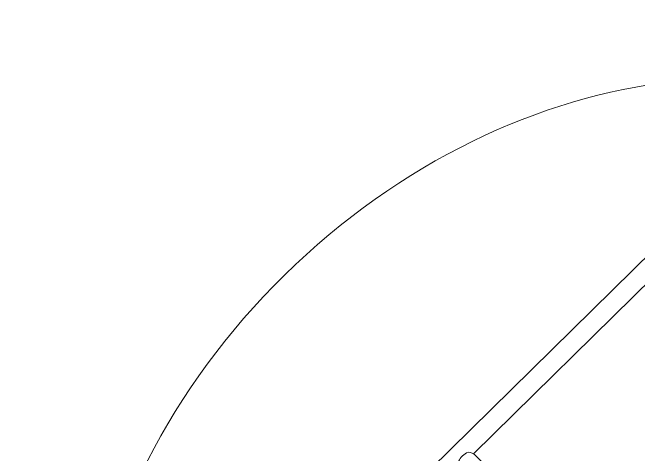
# Model space of a CAD drawing. Header units: metres. Extents: x 859577 to 860336, y 1645916 to 1646650.
# Drawn here: x 859950.611 to 859952.079, y 1646451.708 to 1646452.746 of the extents above; entities that cross this region are included whole.
import ezdxf

# ---------------------------------------------------------------- set-up
doc = ezdxf.new("R2010")
doc.units = ezdxf.units.M
doc.layers.add('A-ACCESORIOS', color=30, linetype='Continuous', lineweight=20)
doc.layers.add('PISO', color=31, linetype='Continuous', lineweight=15)

# ---------------------------------------------------------------- blocks, each defined once
blk = doc.blocks.new('mu10-14')
at = {"layer": 'A-ACCESORIOS', "linetype": 'Continuous', "ltscale": 20}
for p, q in [((1.073, 0.5162), (-1.073, 0.5162)), ((0.022, 0.4709), (1.073, 0.4709)), ((0.0227, 0.1788), (0.0227, 0.4678))]:
    blk.add_line(p, q, dxfattribs=at)
blk.add_arc((0, 0.4456), 0.0398, 67.0816, 112.9184, dxfattribs=at)
blk.add_ellipse((0, 0.4874), major_axis=(0.0219, -0.0219), ratio=0.267949, start_param=0.261799, end_param=1.079075, dxfattribs=at)

msp = doc.modelspace()

# ---------------------------------------------------------------- linework, layer by layer
at = {"layer": 'PISO'}
msp.add_ellipse((859952.0066, 1646451.35903), major_axis=(0.97748, 0.96136), ratio=0.7882295, dxfattribs=at)

# ---------------------------------------------------------------- block references
at = {"layer": 'A-ACCESORIOS', "rotation": 44.52344756294777}
msp.add_blockref('mu10-14', (859952.0066, 1646451.35903), dxfattribs=at)

doc.saveas('drawing.dxf')
